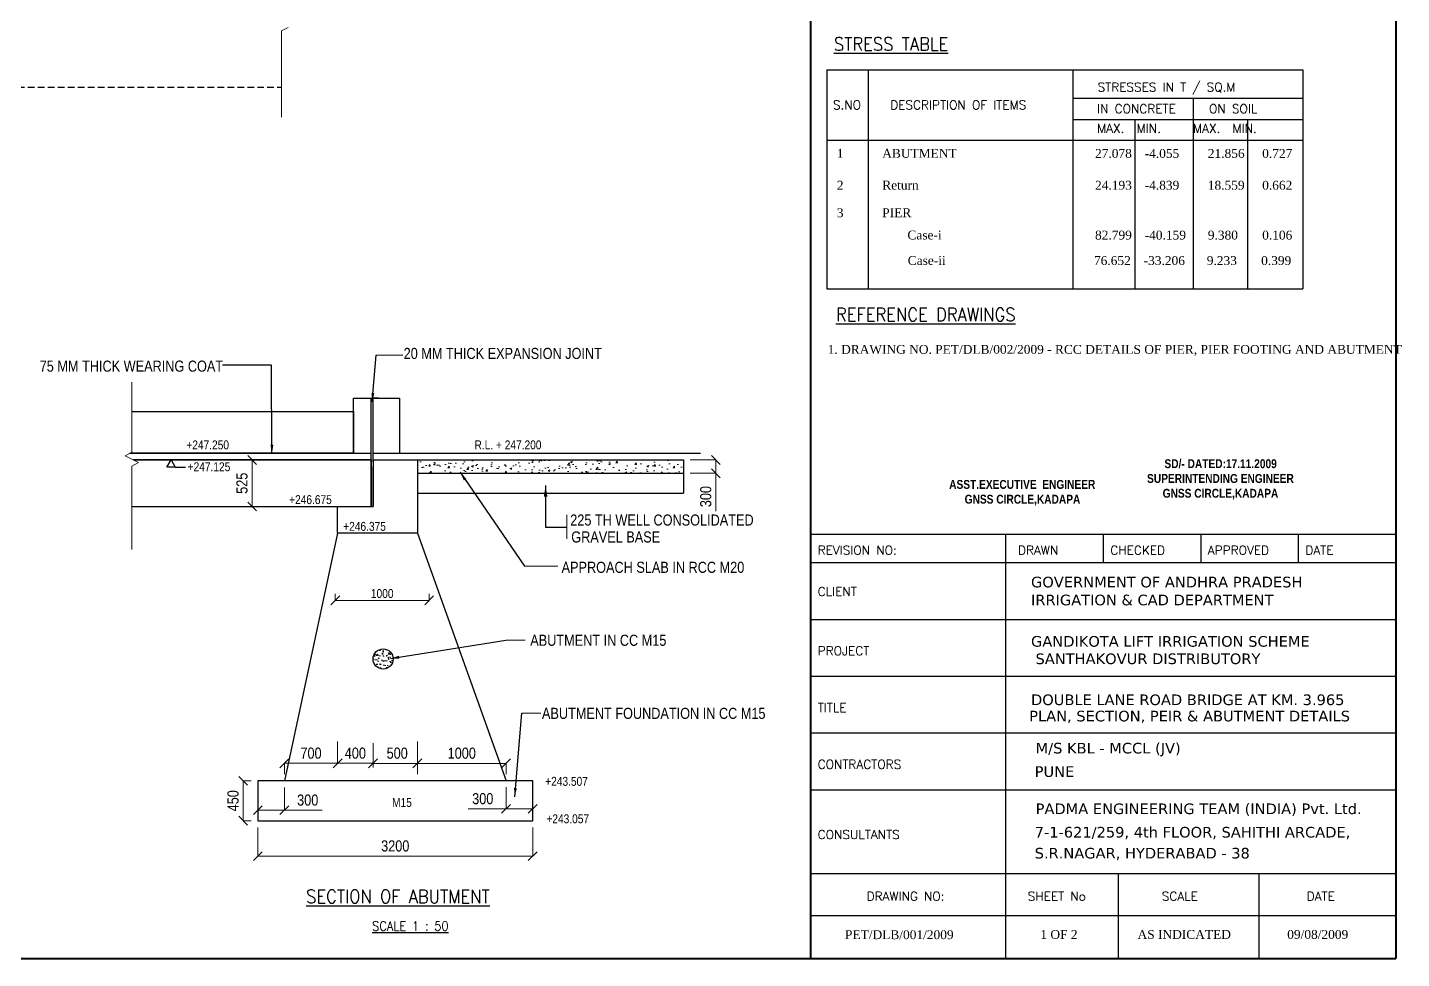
# Model space of a CAD drawing. Header units: millimetres. Extents: x 909709 to 971144, y -249798 to -204202.
# Drawn here: x 940152 to 971144, y -249798 to -228802 of the extents above; entities that cross this region are included whole.
import ezdxf
from ezdxf.enums import TextEntityAlignment as Align

# ---------------------------------------------------------------- set-up
doc = ezdxf.new("R2010")
doc.units = ezdxf.units.MM
doc.header["$LTSCALE"] = 300
doc.header["$MEASUREMENT"] = 0
doc.linetypes.add('DASHED', pattern=[0.75, 0.5, -0.25])
for name, color, linetype, lineweight in [('DWG TEXT', 3, 'Continuous', 25), ('elevations', 7, 'Continuous', 25), ('MAIN', 7, 'Continuous', 25), ('text', 7, 'Continuous', 25)]:
    doc.layers.add(name, color=color, linetype=linetype, lineweight=lineweight)
doc.layers.add('NOTES', color=7, linetype='Continuous')
doc.styles.add('ARIAL', font='times.ttf')
doc.styles.add('ARIAL NARROW', font='ARIALN.TTF', dxfattribs={"height": 250})
doc.styles.add('arn', font='ARIALN.TTF')
doc.styles.add('ROMANS', font='romans')
doc.styles.add('ROMANT', font='romant')
doc.styles.get("Standard").update_dxf_attribs({"font": 'ARIALN.TTF', "height": 200})
doc.styles.add('VERDANA', font='verdana.ttf')
doc.dimstyles.new('ISO-25', dxfattribs={"dimtxt": 200, "dimasz": 200, "dimexe": 1.25, "dimexo": 150, "dimgap": 50, "dimtad": 1, "dimdec": 1, "dimdsep": 46, "dimtxsty": 'Standard', "dimblk": 'OBLIQUE', "dimcen": 2.5, "dimdle": 1.25, "dimclrt": 256, "dimadec": 0, "dimazin": 0, "dimtfac": 1, "dimtdec": 1, "dimtmove": 0, "dimatfit": 3, "dimfxl": 1, "dimlwd": 15, "dimlwe": 13, "dimarcsym": 0})
doc.dimstyles.new('REIN FORCE 2', dxfattribs={"dimtxt": 250, "dimasz": 200, "dimexe": 1.25, "dimexo": 150, "dimgap": 100, "dimtad": 1, "dimdec": 1, "dimlfac": 0.5, "dimdsep": 46, "dimtxsty": 'ARIAL NARROW', "dimblk": 'OBLIQUE', "dimcen": 2.5, "dimdle": 1.25, "dimadec": 0, "dimazin": 0, "dimtfac": 1, "dimtdec": 1, "dimtmove": 0, "dimatfit": 3, "dimfxl": 1, "dimlwd": 15, "dimlwe": 13, "dimarcsym": 0})
doc.dimstyles.new('STANDARD$7', dxfattribs={"dimtxt": 2, "dimasz": 2, "dimexe": 1.25, "dimexo": 0.625, "dimtad": 1, "dimdec": 0, "dimlfac": 0.5, "dimdsep": 46, "dimtxsty": 'ARIAL NARROW', "dimcen": 2.5, "dimdle": 0.1, "dimse1": 1, "dimse2": 1, "dimadec": 0, "dimazin": 0, "dimtfac": 1, "dimtdec": 0, "dimtmove": 0, "dimatfit": 3, "dimfxl": 1, "dimtolj": 1, "dimtzin": 0, "dimarcsym": 0})

# ---------------------------------------------------------------- blocks, each defined once
blk = doc.blocks.new('_Oblique')
at = {"color": 0, "linetype": 'ByBlock', "lineweight": -2}
blk.add_line((-0.5, -0.5), (0.5, 0.5), dxfattribs=at)
blk = doc.blocks.new('*D20')
at = {"layer": 'Defpoints', "color": 0, "linetype": 'ByBlock', "transparency": 16777216}
for p in [(945347, -245791), (945947, -245791), (945947, -246454)]:
    blk.add_point(p, dxfattribs=at)
at = {"layer": 'MAIN', "color": 0, "linetype": 'ByBlock', "lineweight": 13, "transparency": 16777216}
for p, q in [((945347, -245941), (945347, -246455)), ((945947, -245941), (945947, -246455))]:
    blk.add_line(p, q, dxfattribs=at)
at = {"layer": 'MAIN', "color": 0, "linetype": 'Continuous', "lineweight": 15, "transparency": 16777216}
for p, q in [((945346, -246454), (945947, -246454)), ((945947, -246454), (946799, -246454))]:
    blk.add_line(p, q, dxfattribs=at)
at = {"layer": 'MAIN', "color": 0, "linetype": 'ByBlock', "lineweight": 15, "transparency": 16777216, "xscale": 200, "yscale": 200, "zscale": 200, "rotation": 180}
blk.add_blockref('_Oblique', (945347, -246454), dxfattribs=at)
at = {"layer": 'MAIN', "color": 0, "linetype": 'ByBlock', "lineweight": 15, "transparency": 16777216, "xscale": 200, "yscale": 200, "zscale": 200}
blk.add_blockref('_Oblique', (945947, -246454), dxfattribs=at)
at = {"layer": 'MAIN', "color": 0, "linetype": 'ByBlock', "transparency": 16777216, "insert": (946473, -246226), "char_height": 250, "attachment_point": 5, "style": 'ARIAL NARROW'}
blk.add_mtext('300', dxfattribs=at)
blk = doc.blocks.new('*D21')
at = {"layer": 'Defpoints', "color": 0, "linetype": 'ByBlock', "transparency": 16777216}
for p in [(950947, -245786), (951547, -245791), (950947, -246422)]:
    blk.add_point(p, dxfattribs=at)
at = {"layer": 'MAIN', "color": 0, "linetype": 'ByBlock', "lineweight": 13, "transparency": 16777216}
for p, q in [((950947, -245936), (950947, -246424)), ((951547, -245941), (951547, -246424))]:
    blk.add_line(p, q, dxfattribs=at)
at = {"layer": 'MAIN', "color": 0, "linetype": 'Continuous', "lineweight": 15, "transparency": 16777216}
for p, q in [((950947, -246422), (950095, -246422)), ((951548, -246422), (950947, -246422))]:
    blk.add_line(p, q, dxfattribs=at)
at = {"layer": 'MAIN', "color": 0, "linetype": 'ByBlock', "lineweight": 15, "transparency": 16777216, "xscale": 200, "yscale": 200, "zscale": 200, "rotation": 180}
blk.add_blockref('_Oblique', (950947, -246422), dxfattribs=at)
at = {"layer": 'MAIN', "color": 0, "linetype": 'ByBlock', "lineweight": 15, "transparency": 16777216, "xscale": 200, "yscale": 200, "zscale": 200}
blk.add_blockref('_Oblique', (951547, -246422), dxfattribs=at)
at = {"layer": 'MAIN', "color": 0, "linetype": 'ByBlock', "transparency": 16777216, "insert": (950421, -246195), "char_height": 250, "attachment_point": 5, "style": 'ARIAL NARROW'}
blk.add_mtext('300', dxfattribs=at)
blk = doc.blocks.new('*D33')
at = {"layer": 'Defpoints', "color": 0, "linetype": 'ByBlock', "transparency": 16777216}
for p in [(945347, -246691), (951547, -246691), (945347, -247489)]:
    blk.add_point(p, dxfattribs=at)
at = {"layer": 'MAIN', "color": 0, "linetype": 'ByBlock', "lineweight": 13, "transparency": 16777216}
for p, q in [((945347, -246841), (945347, -247490)), ((951547, -246841), (951547, -247490))]:
    blk.add_line(p, q, dxfattribs=at)
at = {"layer": 'MAIN', "color": 0, "linetype": 'Continuous', "lineweight": 15, "transparency": 16777216}
blk.add_line((951548, -247489), (945346, -247489), dxfattribs=at)
at = {"layer": 'MAIN', "color": 0, "linetype": 'ByBlock', "lineweight": 15, "transparency": 16777216, "xscale": 200, "yscale": 200, "zscale": 200, "rotation": 180}
blk.add_blockref('_Oblique', (945347, -247489), dxfattribs=at)
at = {"layer": 'MAIN', "color": 0, "linetype": 'ByBlock', "lineweight": 15, "transparency": 16777216, "xscale": 200, "yscale": 200, "zscale": 200}
blk.add_blockref('_Oblique', (951547, -247489), dxfattribs=at)
at = {"layer": 'MAIN', "color": 0, "linetype": 'ByBlock', "transparency": 16777216, "insert": (948447, -247261), "char_height": 250, "attachment_point": 5, "style": 'ARIAL NARROW'}
blk.add_mtext('3200', dxfattribs=at)
blk = doc.blocks.new('*D34')
at = {"layer": 'Defpoints', "color": 0, "linetype": 'ByBlock', "transparency": 16777216}
for p in [(947147, -244754), (947147, -245396), (945947, -245791)]:
    blk.add_point(p, dxfattribs=at)
at = {"layer": 'MAIN', "color": 0, "linetype": 'ByBlock', "lineweight": 13, "transparency": 16777216}
for p, q in [((947147, -244904), (947147, -245397)), ((945947, -245641), (945947, -245395))]:
    blk.add_line(p, q, dxfattribs=at)
at = {"layer": 'MAIN', "color": 0, "linetype": 'Continuous', "lineweight": 15, "transparency": 16777216}
blk.add_line((945946, -245396), (947148, -245396), dxfattribs=at)
at = {"layer": 'MAIN', "color": 0, "linetype": 'ByBlock', "lineweight": 15, "transparency": 16777216, "xscale": 200, "yscale": 200, "zscale": 200, "rotation": 180}
blk.add_blockref('_Oblique', (945947, -245396), dxfattribs=at)
at = {"layer": 'MAIN', "color": 0, "linetype": 'ByBlock', "lineweight": 15, "transparency": 16777216, "xscale": 200, "yscale": 200, "zscale": 200}
blk.add_blockref('_Oblique', (947147, -245396), dxfattribs=at)
at = {"layer": 'MAIN', "color": 0, "linetype": 'ByBlock', "transparency": 16777216, "insert": (946547, -245168), "char_height": 250, "attachment_point": 5, "style": 'ARIAL NARROW'}
blk.add_mtext('700', dxfattribs=at)
blk = doc.blocks.new('*D35')
at = {"layer": 'Defpoints', "color": 0, "linetype": 'ByBlock', "transparency": 16777216}
for p in [(950947, -245397), (948947, -245791), (950947, -245791)]:
    blk.add_point(p, dxfattribs=at)
at = {"layer": 'MAIN', "color": 0, "linetype": 'Continuous', "lineweight": 15, "transparency": 16777216}
blk.add_line((948946, -245397), (950948, -245397), dxfattribs=at)
at = {"layer": 'MAIN', "color": 0, "linetype": 'ByBlock', "lineweight": 13, "transparency": 16777216}
for p, q in [((948947, -245641), (948947, -245396)), ((950947, -245641), (950947, -245396))]:
    blk.add_line(p, q, dxfattribs=at)
at = {"layer": 'MAIN', "color": 0, "linetype": 'ByBlock', "lineweight": 15, "transparency": 16777216, "xscale": 200, "yscale": 200, "zscale": 200, "rotation": 180}
blk.add_blockref('_Oblique', (948947, -245397), dxfattribs=at)
at = {"layer": 'MAIN', "color": 0, "linetype": 'ByBlock', "lineweight": 15, "transparency": 16777216, "xscale": 200, "yscale": 200, "zscale": 200}
blk.add_blockref('_Oblique', (950947, -245397), dxfattribs=at)
at = {"layer": 'MAIN', "color": 0, "linetype": 'ByBlock', "transparency": 16777216, "insert": (949947, -245169), "char_height": 250, "attachment_point": 5, "style": 'ARIAL NARROW'}
blk.add_mtext('1000', dxfattribs=at)
blk = doc.blocks.new('*D36')
at = {"layer": 'Defpoints', "color": 0, "linetype": 'ByBlock', "transparency": 16777216}
for p in [(947947, -244795), (948947, -244754), (947947, -245397)]:
    blk.add_point(p, dxfattribs=at)
at = {"layer": 'MAIN', "color": 0, "linetype": 'ByBlock', "lineweight": 13, "transparency": 16777216}
for p, q in [((947947, -244945), (947947, -245398)), ((948947, -244904), (948947, -245398))]:
    blk.add_line(p, q, dxfattribs=at)
at = {"layer": 'MAIN', "color": 0, "linetype": 'Continuous', "lineweight": 15, "transparency": 16777216}
blk.add_line((948948, -245397), (947946, -245397), dxfattribs=at)
at = {"layer": 'MAIN', "color": 0, "linetype": 'ByBlock', "lineweight": 15, "transparency": 16777216, "xscale": 200, "yscale": 200, "zscale": 200, "rotation": 180}
blk.add_blockref('_Oblique', (947947, -245397), dxfattribs=at)
at = {"layer": 'MAIN', "color": 0, "linetype": 'ByBlock', "lineweight": 15, "transparency": 16777216, "xscale": 200, "yscale": 200, "zscale": 200}
blk.add_blockref('_Oblique', (948947, -245397), dxfattribs=at)
at = {"layer": 'MAIN', "color": 0, "linetype": 'ByBlock', "transparency": 16777216, "insert": (948491, -245169), "char_height": 250, "attachment_point": 5, "style": 'ARIAL NARROW'}
blk.add_mtext('500', dxfattribs=at)
blk = doc.blocks.new('*D22')
at = {"layer": 'Defpoints', "color": 0, "linetype": 'ByBlock', "transparency": 16777216}
for p in [(947147, -245396), (947147, -245396), (947947, -245641)]:
    blk.add_point(p, dxfattribs=at)
at = {"layer": 'MAIN', "color": 0, "linetype": 'Continuous', "lineweight": 15, "transparency": 16777216}
blk.add_line((947948, -245396), (947146, -245396), dxfattribs=at)
at = {"layer": 'MAIN', "color": 0, "linetype": 'ByBlock', "lineweight": 13, "transparency": 16777216}
for p, q in [((947147, -245246), (947147, -245395)), ((947947, -245491), (947947, -245395))]:
    blk.add_line(p, q, dxfattribs=at)
at = {"layer": 'MAIN', "color": 0, "linetype": 'ByBlock', "lineweight": 15, "transparency": 16777216, "xscale": 200, "yscale": 200, "zscale": 200, "rotation": 180}
blk.add_blockref('_Oblique', (947147, -245396), dxfattribs=at)
at = {"layer": 'MAIN', "color": 0, "linetype": 'ByBlock', "lineweight": 15, "transparency": 16777216, "xscale": 200, "yscale": 200, "zscale": 200}
blk.add_blockref('_Oblique', (947947, -245396), dxfattribs=at)
at = {"layer": 'MAIN', "color": 0, "linetype": 'ByBlock', "transparency": 16777216, "insert": (947547, -245168), "char_height": 250, "attachment_point": 5, "style": 'ARIAL NARROW'}
blk.add_mtext('400', dxfattribs=at)
blk = doc.blocks.new('*D37')
at = {"layer": 'Defpoints', "color": 0, "linetype": 'ByBlock', "transparency": 16777216}
for p in [(954948, -238555), (954948, -238855), (955679, -238855)]:
    blk.add_point(p, dxfattribs=at)
at = {"layer": 'MAIN', "color": 0, "linetype": 'ByBlock', "lineweight": 13, "transparency": 16777216}
for p, q in [((955098, -238555), (955680, -238555)), ((955098, -238855), (955680, -238855))]:
    blk.add_line(p, q, dxfattribs=at)
at = {"layer": 'MAIN', "color": 0, "linetype": 'Continuous', "lineweight": 15, "transparency": 16777216}
for p, q in [((955679, -238553), (955679, -238855)), ((955679, -238855), (955679, -239707))]:
    blk.add_line(p, q, dxfattribs=at)
at = {"layer": 'MAIN', "color": 0, "linetype": 'ByBlock', "lineweight": 15, "transparency": 16777216, "xscale": 200, "yscale": 200, "zscale": 200}
for p, rotation in [((955679, -238555), 90), ((955679, -238855), 270)]:
    blk.add_blockref('_Oblique', p, dxfattribs=dict(at, rotation=rotation))
at = {"layer": 'MAIN', "color": 0, "linetype": 'ByBlock', "transparency": 16777216, "insert": (955451, -239381), "char_height": 250, "attachment_point": 5, "rotation": 90, "style": 'ARIAL NARROW'}
blk.add_mtext('300', dxfattribs=at)
blk = doc.blocks.new('*D38')
at = {"layer": 'Defpoints', "color": 0, "linetype": 'ByBlock', "transparency": 16777216}
for p in [(945017, -245791), (945347, -245791), (945347, -246691)]:
    blk.add_point(p, dxfattribs=at)
at = {"layer": 'MAIN', "color": 0, "linetype": 'ByBlock', "lineweight": 13, "transparency": 16777216}
for p, q in [((945197, -245791), (945016, -245791)), ((945197, -246691), (945016, -246691))]:
    blk.add_line(p, q, dxfattribs=at)
at = {"layer": 'MAIN', "color": 0, "linetype": 'Continuous', "lineweight": 15, "transparency": 16777216}
blk.add_line((945017, -246692), (945017, -245789), dxfattribs=at)
at = {"layer": 'MAIN', "color": 0, "linetype": 'ByBlock', "lineweight": 15, "transparency": 16777216, "xscale": 200, "yscale": 200, "zscale": 200}
for p, rotation in [((945017, -245791), 90), ((945017, -246691), 270)]:
    blk.add_blockref('_Oblique', p, dxfattribs=dict(at, rotation=rotation))
at = {"layer": 'MAIN', "color": 0, "linetype": 'ByBlock', "transparency": 16777216, "insert": (944789, -246241), "char_height": 250, "attachment_point": 5, "rotation": 90, "style": 'ARIAL NARROW'}
blk.add_mtext('450', dxfattribs=at)
blk = doc.blocks.new('*D31')
at = {"layer": 'Defpoints', "color": 0, "linetype": 'ByBlock', "transparency": 16777216}
for p in [(945224, -238555), (945219, -239605), (945224, -239605)]:
    blk.add_point(p, dxfattribs=at)
at = {"layer": 'MAIN', "color": 0, "linetype": 'ByBlock', "lineweight": 13, "transparency": 16777216}
for p, q in [((945074, -238555), (945217, -238555)), ((945074, -239605), (945217, -239605))]:
    blk.add_line(p, q, dxfattribs=at)
at = {"layer": 'MAIN', "color": 0, "linetype": 'Continuous', "lineweight": 15, "transparency": 16777216}
blk.add_line((945219, -238553), (945219, -239606), dxfattribs=at)
at = {"layer": 'MAIN', "color": 0, "linetype": 'ByBlock', "lineweight": 15, "transparency": 16777216, "xscale": 200, "yscale": 200, "zscale": 200}
for p, rotation in [((945219, -238555), 90), ((945219, -239605), 270)]:
    blk.add_blockref('_Oblique', p, dxfattribs=dict(at, rotation=rotation))
at = {"layer": 'MAIN', "color": 0, "linetype": 'ByBlock', "transparency": 16777216, "insert": (944991, -239080), "char_height": 250, "attachment_point": 5, "rotation": 90, "style": 'ARIAL NARROW'}
blk.add_mtext('525', dxfattribs=at)
blk = doc.blocks.new('*D66')
at = {"layer": 'Defpoints', "color": 0, "linetype": 'ByBlock', "transparency": 16777216}
for p in [(947094, -241721), (947094, -241721), (949212, -241721)]:
    blk.add_point(p, dxfattribs=at)
at = {"layer": 'DWG TEXT', "color": 0, "linetype": 'Continuous', "lineweight": 15, "transparency": 16777216}
blk.add_line((949214, -241721), (947092, -241721), dxfattribs=at)
at = {"layer": 'DWG TEXT', "color": 0, "linetype": 'ByBlock', "lineweight": 13, "transparency": 16777216}
for p, q in [((947094, -241571), (947094, -241720)), ((949212, -241571), (949212, -241720))]:
    blk.add_line(p, q, dxfattribs=at)
at = {"layer": 'DWG TEXT', "color": 0, "linetype": 'ByBlock', "lineweight": 15, "transparency": 16777216, "xscale": 200, "yscale": 200, "zscale": 200, "rotation": 180}
blk.add_blockref('_Oblique', (947094, -241721), dxfattribs=at)
at = {"layer": 'DWG TEXT', "color": 0, "linetype": 'ByBlock', "lineweight": 15, "transparency": 16777216, "xscale": 200, "yscale": 200, "zscale": 200}
blk.add_blockref('_Oblique', (949212, -241721), dxfattribs=at)
at = {"layer": 'DWG TEXT', "linetype": 'ByBlock', "transparency": 16777216, "insert": (948153, -241569), "char_height": 200, "attachment_point": 5}
blk.add_mtext('1000', dxfattribs=at)

msp = doc.modelspace()

# ---------------------------------------------------------------- hatches: boundary and pattern name
at = {"layer": 'MAIN', "lineweight": 9}
h = msp.add_hatch(dxfattribs=at)
h.set_pattern_fill('AR-CONC', color=0, scale=60, style=0)
h.set_pattern_definition([(50, (3488.5, -987.55), (430.35611, -37.65128), [45, -495]), (355, (3488.5, -987.55), (-83.2508, 451.31528), [36, -396]), (100.4514, (3524.37, -990.7), (347.10563, 413.66373), [38.24411, -420.68527]), (46.1842, (3488.5, -867.55), (640.34463, -99.3114), [67.5, -742.5]), (96.6356, (3541.9, -875.8), (560.79762, 584.47072), [57.36617, -631.0278]), (351.1842, (3488.5, -867.55), (560.79717, 584.47116), [54, -594]), (21, (3548.5, -897.55), (358.14423, -241.57133), [45, -495]), (326, (3548.5, -897.55), (145.9892, 435.09003), [36, -396]), (71.4514, (3578.35, -917.68), (504.13358, 193.5183), [38.24411, -420.68527]), (37.5, (3488.5, -987.55), (7.295913, 199.736312), [0, -391.2, 0, -402, 0, -397.5]), (7.5, (3488.5, -987.55), (157.841722, 236.647027), [0, -229.2, 0, -382.2, 0, -151.5]), (327.5, (3354.7, -987.55), (320.293462, -13.532923), [0, -150, 0, -468, 0, -621]), (317.5, (3294.7, -987.55), (349.9117, 60.06299), [0, -195, 0, -310.8, 0, -441])])
h.paths.add_polyline_path([(954947.81, -238854.57), (954947.81, -238554.57), (948947.06, -238554.57), (948947.06, -238854.57)])
h = msp.add_hatch(dxfattribs=at)
h.set_pattern_fill('AR-CONC', color=0, scale=30, style=0)
h.set_pattern_definition([(130, (1502352.2, -345070.12), (-215.178055, -18.82564), [22.5, -247.5]), (185, (1502352.2, -345070.12), (41.6254, 225.65764), [18, -198]), (79.5486, (1502334.26, -345071.68), (-173.552815, 206.83186), [19.12206, -210.34263]), (133.8158, (1502352.2, -345010.12), (-320.17231, -49.6557), [33.75, -371.25]), (83.3644, (1502325.5, -345014.25), (-280.39881, 292.23536), [28.68309, -315.5139]), (188.8158, (1502352.2, -345010.1), (-280.39858, 292.23558), [27, -297]), (159, (1502322.2, -345025.12), (-179.072116, -120.785667), [22.5, -247.5]), (214, (1502322.2, -345025.12), (-72.9946, 217.54501), [18, -198]), (108.5486, (1502307.27, -345035.18), (-252.06679, 96.75915), [19.12206, -210.34263]), (142.5, (1502352.19, -345070.116), (-3.647957, 99.868156), [0, -195.6, 0, -201, 0, -198.75]), (172.5, (1502352.19, -345070.12), (-78.920861, 118.323514), [0, -114.6, 0, -191.1, 0, -75.75]), (212.5, (1502419.09, -345070.12), (-160.146731, -6.766462), [0, -75, 0, -234, 0, -310.5]), (222.5, (1502449.1, -345070.12), (-174.95585, 30.031495), [0, -97.5, 0, -155.4, 0, -220.5])])
edge = h.paths.add_edge_path()
edge.add_arc((948172.92, -243043.24), 226.79, 180, 540, ccw=False)

# ---------------------------------------------------------------- linework, layer by layer
at = {"layer": 'DWG TEXT', "color": 0, "linetype": 'ByBlock'}
for p, q in [((958179.88, -232537.96), (958179.88, -234695.89)), ((958179.88, -234695.89), (968920.08, -234695.89))]:
    msp.add_line(p, q, dxfattribs=at)
at = {"layer": 'elevations', "color": 0, "linetype": 'ByBlock'}
for p, q in [((943296.57, -238719.75), (943390.24, -238554.57)), ((943390.24, -238554.57), (943483.92, -238719.75)), ((943483.92, -238719.75), (943296.57, -238719.75)), ((943483.92, -238719.75), (943714.17, -238719.75))]:
    msp.add_line(p, q, dxfattribs=at)
at = {"layer": 'MAIN', "color": 0, "lineweight": 40}
for p, q in [((957814.76, -204201.98), (957814.76, -249798.44)), ((971014.76, -204201.98), (971014.76, -249798.44)), ((909708.72, -249798.44), (971014.76, -249798.44))]:
    msp.add_line(p, q, dxfattribs=at)
at = {"layer": 'MAIN', "color": 0, "lineweight": 13}
for p, q in [((946031.16, -228801.78), (945879.38, -228879.04)), ((945879.38, -228879.04), (945879.42, -230826.34)), ((942506.34, -236801.97), (942506.34, -238382.53)), ((942354.6, -238459.88), (942506.34, -238382.53)), ((942658.04, -238614.48), (942354.6, -238459.88)), ((942658.04, -238614.65), (942506.26, -238691.91)), ((942506.26, -238691.91), (942506.3, -240575))]:
    msp.add_line(p, q, dxfattribs=at)
at = {"layer": 'MAIN', "color": 0, "linetype": 'DASHED'}
msp.add_line((912261.57, -230150.67), (945879.39, -230150.37), dxfattribs=at)
at = {"layer": 'MAIN', "color": 0, "linetype": 'ByBlock'}
for p, q in [((947506.32, -237164.57), (947906.32, -237164.57)), ((947506.32, -238404.57), (947506.32, -237164.57)), ((947507.06, -237164.57), (947907.06, -237164.57)), ((947907.06, -238554.57), (947907.06, -237164.57)), ((947947.06, -237164.57), (948547.06, -237164.57)), ((948067.06, -237164.57), (947947.06, -237164.57)), ((947947.06, -238604.57), (947947.06, -237164.57)), ((948066.62, -237164.57), (948426.62, -237164.57)), ((948067.06, -237164.57), (948427.06, -237164.57)), ((948427.06, -237164.57), (948547.06, -237164.57)), ((948547.06, -238404.57), (948547.06, -237164.57)), ((942463.1, -238404.57), (947907.06, -238404.57)), ((942463.1, -238404.57), (947907.06, -238404.57)), ((942463.1, -238404.57), (947907.06, -238404.57)), ((942463.1, -238404.57), (947907.06, -238404.57)), ((942463.1, -238404.57), (947907.06, -238404.57)), ((947907.06, -238554.57), (942540.46, -238554.57)), ((942540.46, -238554.57), (947907.06, -238554.57)), ((947907.06, -238554.57), (947907.06, -239604.57)), ((947907.06, -238554.57), (947907.06, -239604.57)), ((947907.06, -239604.57), (947907.06, -238554.57)), ((947947.06, -238404.57), (955329.98, -238404.57)), ((947947.06, -238404.57), (949132.59, -238404.57)), ((947947.06, -238404.57), (949744.59, -238404.57)), ((947947.06, -238404.57), (949744.59, -238404.57)), ((947947.06, -238404.57), (949754.59, -238404.57)), ((947947.06, -238554.57), (947947.06, -239604.57)), ((947947.06, -238554.57), (947947.06, -239604.57)), ((947947.06, -238554.57), (954747.06, -238554.57)), ((947947.81, -238554.57), (954947.81, -238554.57)), ((948947.06, -238554.57), (948947.06, -240144.57)), ((954947.81, -238554.57), (954947.81, -238854.57)), ((947947.06, -239604.57), (947947.06, -238704.57)), ((948947.06, -238854.57), (954947.81, -238854.57)), ((954947.81, -238854.57), (954947.81, -239304.57)), ((948947.06, -239304.57), (954947.81, -239304.57)), ((942506.27, -239604.57), (947232.89, -239604.57)), ((942506.27, -239604.57), (947742.89, -239604.57)), ((947147.06, -240204.57), (947147.06, -239604.57)), ((947147.06, -240204.57), (947147.06, -239604.57)), ((947147.06, -240204.57), (947147.06, -239604.57)), ((947147.06, -240204.57), (947147.06, -239604.57)), ((947147.06, -239604.57), (947947.06, -239604.57)), ((948947.06, -239744.57), (948947.06, -240204.57)), ((947147.06, -240204.57), (945947.06, -245790.57)), ((948947.06, -240204.57), (947147.06, -240204.57)), ((948947.06, -240204.57), (947147.06, -240204.57)), ((948947.06, -240204.57), (947147.06, -240204.57)), ((947147.06, -240204.57), (947147.06, -240204.57)), ((948947.06, -240204.57), (948947.06, -240204.57)), ((948947.06, -240204.57), (950947.06, -245790.57)), ((945347.06, -245790.57), (945347.06, -246690.57)), ((950947.06, -245790.57), (945347.06, -245790.57)), ((951547.06, -245790.57), (950947.06, -245790.57)), ((951547.06, -246690.57), (951547.06, -245790.57)), ((951547.06, -246690.57), (951547.06, -245790.57)), ((945347.06, -246690.57), (951547.06, -246690.57))]:
    msp.add_line(p, q, dxfattribs=at)
at = {"layer": 'MAIN', "color": 0, "lineweight": 9}
for p, q in [((952320.76, -240334.37), (952320.76, -239789.75)), ((951360.79, -240948.91), (952112.55, -240948.91)), ((950942.26, -242618.26), (951373.76, -242618.26)), ((951303.04, -244266.62), (951734.54, -244266.62))]:
    msp.add_line(p, q, dxfattribs=at)
at = {"layer": 'MAIN', "color": 0, "linetype": 'ByBlock'}
msp.add_lwpolyline([(942506.34, -237464.57), (947506.32, -237464.57), (947506.32, -238404.57), (942506.34, -238404.57)], dxfattribs=at)
msp.add_circle((948172.92, -243043.24), 226.79, dxfattribs=at)
at = {"layer": 'NOTES', "color": 0, "linetype": 'ByBlock'}
for p, q in [((958179.88, -229757.4), (958179.88, -232537.96)), ((958179.88, -229757.4), (968920.08, -229757.4)), ((959111.97, -229757.4), (959111.97, -234695.89)), ((963730.05, -229757.4), (963730.05, -234695.89)), ((968920.08, -229757.4), (968920.08, -234695.89)), ((963730.05, -230392.48), (968920.08, -230392.48)), ((966441.58, -230392.48), (966441.58, -234695.89)), ((963730.05, -230879.37), (968920.08, -230879.37)), ((965128.18, -230879.37), (965128.18, -234695.89)), ((967670.24, -230879.37), (967670.24, -234695.89)), ((958179.88, -231340.66), (968920.08, -231340.66)), ((957814.76, -240231.06), (971014.76, -240231.06)), ((962214.76, -240231.06), (962214.76, -249798.44)), ((964414.76, -240231.06), (964414.76, -240871.06)), ((966614.76, -240231.06), (966614.76, -240871.06)), ((968814.76, -240231.06), (968814.76, -240871.06)), ((957814.76, -240871.06), (971014.76, -240871.06)), ((957814.76, -242151.06), (971014.76, -242151.06)), ((957814.76, -243431.06), (971014.76, -243431.06)), ((957814.76, -244711.06), (971014.76, -244711.06)), ((957814.76, -245991.06), (971014.76, -245991.06)), ((957814.76, -247878.44), (971014.76, -247878.44)), ((964751.54, -247878.44), (964751.54, -249798.44)), ((967926.26, -247878.44), (967926.26, -249798.44)), ((971014.76, -248838.44), (957814.76, -248838.44))]:
    msp.add_line(p, q, dxfattribs=at)

# ---------------------------------------------------------------- texts
at = {"color": 0, "style": 'ROMANT', "width": 0.9}
for s, p in [('%%USTRESS TABLE', (958341.37, -229324.07)), ('%%UREFERENCE DRAWINGS', (958388.06, -235424.27))]:
    msp.add_text(s, height=300, dxfattribs=at).set_placement(p)
at = {"color": 0}
for s, style, p in [('       STRESSES IN T / SQ.M', 'ROMANS', (963244.18, -230246.31)), ('S.NO', 'ROMANS', (958317.87, -230648.53)), ('DESCRIPTION OF ITEMS', 'ROMANS', (959611.12, -230648.53)), ('IN CONCRETE    ON SOIL', 'ROMANS', (964277.97, -230733.21)), ('MAX.  MIN.    MAX.  MIN.', 'ROMANS', (964277.97, -231177.77)), ('1', 'ARIAL', (958407.55, -231739.92)), ('ABUTMENT', 'ARIAL', (959431.75, -231739.92)), ('27.078', 'ARIAL', (964230.62, -231741.87)), ('-4.055', 'ARIAL', (965351.1, -231741.87)), ('21.856', 'ARIAL', (966774.62, -231741.87)), ('0.727', 'ARIAL', (968001.11, -231741.87)), ('2', 'ARIAL', (958407.55, -232457.62)), ('Return', 'ARIAL', (959431.75, -232457.62)), ('24.193', 'ARIAL', (964230.62, -232459.57)), ('-4.839', 'ARIAL', (965351.1, -232459.57)), ('18.559', 'ARIAL', (966774.62, -232459.57)), ('0.662', 'ARIAL', (968001.11, -232459.57)), ('3', 'ARIAL', (958407.55, -233079.87)), ('PIER', 'ARIAL', (959431.75, -233079.87)), (' Case-i', 'ARIAL', (959924.21, -233582.11)), ('82.799', 'ARIAL', (964230.62, -233584.05)), ('-40.159', 'ARIAL', (965351.1, -233584.05)), ('9.380', 'ARIAL', (966774.62, -233584.05)), ('0.106', 'ARIAL', (968001.11, -233584.05)), ('Case-ii', 'ARIAL', (960006.29, -234156.06)), ('76.652', 'ARIAL', (964207.17, -234158.01)), ('-33.206', 'ARIAL', (965327.65, -234158.01)), ('9.233', 'ARIAL', (966751.17, -234158.01)), ('0.399', 'ARIAL', (967977.66, -234158.01)), ('1. DRAWING NO. PET/DLB/002/2009 - RCC DETAILS OF PIER, PIER FOOTING AND ABUTMENT', 'ARIAL', (958201.24, -236161.43)), ('REVISION NO:', 'ROMANS', (957975.28, -240689.98)), ('DRAWN', 'ROMANS', (962492.94, -240689.98)), ('CHECKED', 'ROMANS', (964575.28, -240689.98)), ('APPROVED', 'ROMANS', (966775.28, -240689.98)), ('DATE', 'ROMANS', (968975.28, -240689.98)), ('CLIENT', 'ROMANS', (957975.28, -241621.66)), ('PROJECT', 'ROMANS', (957975.28, -242959.19)), ('TITLE', 'ROMANS', (957975.28, -244239.19)), ('CONTRACTORS', 'ROMANS', (957975.28, -245519.19)), ('CONSULTANTS', 'ROMANS', (957975.28, -247102.01)), ('DRAWING NO:', 'ROMANS', (959078.28, -248493.64)), ('SHEET No', 'ROMANS', (962713.32, -248493.64)), ('SCALE', 'ROMANS', (965736.83, -248493.64)), ('DATE', 'ROMANS', (969003.96, -248493.64)), ('PET/DLB/001/2009', 'ARIAL', (958591.02, -249361.89)), ('1 OF 2', 'ARIAL', (962997.76, -249355.57)), ('AS INDICATED', 'ARIAL', (965190.2, -249355.57)), ('09/08/2009', 'ARIAL', (968565.98, -249355.57))]:
    msp.add_text(s, height=200, dxfattribs=dict(at, style=style)).set_placement(p)
at = {"color": 0, "style": 'ROMANT', "width": 0.9}
for s, height, p in [('%%USECTION OF ABUTMENT', 300, (948507.73, -248547.47)), ('%%USCALE 1 : 50', 210, (948788.18, -249170.81))]:
    msp.add_text(s, height=height, dxfattribs=at).set_placement(p, align=Align.CENTER)
at = {"layer": 'DWG TEXT', "color": 0, "linetype": 'ByBlock', "char_height": 200, "attachment_point": 1}
for s, insert, width in [('\\pi2627.48534;{\\fArial Narrow|b1|i0|c0|p34;SD/- DATED:17.11.2009\\P\\pi2235.05696;SUPERINTENDING ENGINEER\\P\\pi2586.353;GNSS CIRCLE,KADAPA}', (963169.5, -238539.16), 7769.7046), ('\\pi3884.85232;{\\fArial Narrow|b1|i0|c0|p34;\\P\\pi2237.03513;ASST.EXECUTIVE  ENGINEER\\P\\pi2586.353;GNSS CIRCLE,KADAPA}', (958704.29, -238672.96), 7769.7046), ('M15', (948375.95, -246179.14), 246.2462)]:
    msp.add_mtext(s, dxfattribs=dict(at, insert=insert, width=width))
at = {"layer": 'elevations', "color": 0, "linetype": 'ByBlock', "style": 'ARIAL NARROW'}
msp.add_text('R.L. + 247.200', height=200, dxfattribs=at).set_placement((950235.63, -238314.95))
at = {"layer": 'elevations', "color": 0, "linetype": 'ByBlock', "char_height": 200, "width": 2930.8252, "attachment_point": 1, "style": 'ARIAL NARROW'}
for s, insert in [(' +247.250', (943671.65, -238115.53)), (' +247.125', (943701.07, -238607.78)), (' +246.675', (945989.8, -239349.61)), (' +246.375', (947210.05, -239952.62)), (' +243.507', (951766.03, -245702.75)), (' +243.057', (951792.91, -246547.11))]:
    msp.add_mtext(s, dxfattribs=dict(at, insert=insert))
at = {"layer": 'NOTES', "color": 0, "linetype": 'ByBlock', "style": 'VERDANA'}
for s, p in [('GOVERNMENT OF ANDHRA PRADESH', (962786.89, -241428.46)), ('IRRIGATION & CAD DEPARTMENT', (962786.89, -241832.94)), ('GANDIKOTA LIFT IRRIGATION SCHEME', (962786.89, -242766)), ('SANTHAKOVUR DISTRIBUTORY ', (962888.68, -243158.98)), ('DOUBLE LANE ROAD BRIDGE AT KM. 3.965', (962786.89, -244083.29)), ('PLAN, SECTION, PEIR & ABUTMENT DETAILS', (962746.42, -244450.48)), ('M/S KBL - MCCL (JV)', (962891.03, -245174.44)), ('PUNE', (962870.05, -245702.04)), ('PADMA ENGINEERING TEAM (INDIA) Pvt. Ltd.', (962891.03, -246542.24)), ('7-1-621/259, 4th FLOOR, SAHITHI ARCADE,   ', (962870.05, -247069.84)), ('S.R.NAGAR, HYDERABAD - 38', (962870.05, -247542.67))]:
    msp.add_text(s, height=240, dxfattribs=at).set_placement(p)
at = {"layer": 'text', "color": 0, "linetype": 'ByBlock', "style": 'ARIAL NARROW'}
for s, p in [('75 MM THICK WEARING COAT', (940428.25, -236563.92)), ('225 TH WELL CONSOLIDATED', (952393.78, -240034.69)), ('GRAVEL BASE', (952417.29, -240416.76))]:
    msp.add_text(s, height=250, dxfattribs=at).set_placement(p)
at = {"layer": 'text', "color": 0, "linetype": 'ByBlock', "char_height": 250, "attachment_point": 6, "style": 'ARIAL NARROW'}
for s, insert in [('20 MM THICK EXPANSION JOINT', (953108.37, -236154.33)), ('APPROACH SLAB IN RCC M20', (956319.73, -240977.78)), ('ABUTMENT IN CC M15', (954562.76, -242623.04)), ('ABUTMENT FOUNDATION IN CC M15', (956798.74, -244271.4))]:
    msp.add_mtext(s, dxfattribs=dict(at, insert=insert))

# ---------------------------------------------------------------- dimensions: what is measured, and where the dimension line sits
at = {"layer": 'DWG TEXT', "color": 0, "linetype": 'ByBlock'}
dim = msp.add_linear_dim(base=(947093.67, -241720.96), p1=(949212.45, -241720.96), p2=(947093.67, -241720.96), text='1000', dimstyle='ISO-25', dxfattribs=at)
dim.commit()
dim.dimension.update_dxf_attribs({"geometry": '*D66', "text_midpoint": (948153.06, -241568.85)})
at = {"layer": 'MAIN', "color": 0, "linetype": 'ByBlock'}
dim = msp.add_aligned_dim(p1=(945223.76, -238554.57), p2=(945223.76, -239604.57), distance=-5.01, dimstyle='REIN FORCE 2', dxfattribs=at)
dim.commit()
dim.dimension.update_dxf_attribs({"geometry": '*D31', "text_midpoint": (944991.1, -239079.57)})
dim = msp.add_linear_dim(base=(955678.85, -238854.57), p1=(954947.81, -238554.57), p2=(954947.81, -238854.57), angle=90, text='300', dimstyle='REIN FORCE 2', dxfattribs=at)
dim.commit()
dim.dimension.update_dxf_attribs({"geometry": '*D37', "text_midpoint": (955678.85, -239380.7), "dimtype": 160})
for base, p1, p2, text, picture, middle in [((947147.06, -245395.81), (945947.06, -245790.57), (947147.06, -244753.55), '700', '*D34', (946547.06, -245168.17)), ((945347.06, -247488.68), (951547.06, -246690.57), (945347.06, -246690.57), '3200', '*D33', (948447.06, -247261.03))]:
    dim = msp.add_linear_dim(base=base, p1=p1, p2=p2, text=text, dimstyle='REIN FORCE 2', dxfattribs=at)
    dim.commit()
    dim.dimension.update_dxf_attribs({"geometry": picture, "text_midpoint": middle})
for base, p1, p2, picture, middle in [((947947.06, -245397.06), (948947.06, -244753.75), (947947.06, -244795.06), '*D36', (948490.62, -245397.06)), ((947147.06, -245395.81), (947947.06, -245640.57), (947147.06, -245395.81), '*D22', (947547.06, -245395.81))]:
    dim = msp.add_linear_dim(base=base, p1=p1, p2=p2, dimstyle='REIN FORCE 2', dxfattribs=at)
    dim.commit()
    dim.dimension.update_dxf_attribs({"geometry": picture, "text_midpoint": middle, "dimtype": 160})
dim = msp.add_linear_dim(base=(950947.06, -245397.06), p1=(948947.06, -245790.57), p2=(950947.06, -245790.57), dimstyle='REIN FORCE 2', dxfattribs=at)
dim.commit()
dim.dimension.update_dxf_attribs({"geometry": '*D35', "text_midpoint": (949947.06, -245169.42)})
for base, p1, p2, angle, picture, middle in [((945016.84, -245790.57), (945347.06, -246690.57), (945347.06, -245790.57), 90, '*D38', (944789.2, -246240.57)), ((945947.06, -246453.99), (945347.06, -245790.57), (945947.06, -245790.57), 180, '*D20', (946473.19, -246226.35)), ((950947.06, -246422.42), (951547.06, -245790.57), (950947.06, -245786.4), 180, '*D21', (950420.94, -246194.77))]:
    dim = msp.add_linear_dim(base=base, p1=p1, p2=p2, angle=angle, dimstyle='REIN FORCE 2', dxfattribs=at)
    dim.commit()
    dim.dimension.update_dxf_attribs({"geometry": picture, "text_midpoint": middle})

# ---------------------------------------------------------------- leaders
at = {"layer": 'MAIN', "color": 0, "lineweight": 9}
for points, override in [([(945666.19, -238413.2), (945657.83, -236416.89), (944551.99, -236416.89)], {"dimtxt": 200, "dimasz": 200, "dimexe": 0.18, "dimexo": 0.0625, "dimgap": 0.09, "dimtad": 0, "dimtoh": 1, "dimlfac": 1, "dimzin": 0, "dimcen": 0.09, "dimtdec": 4, "dimtofl": 0}), ([(947926.22, -237245.7), (948016.39, -236190.05), (948616.53, -236187.85)], {"dimtxt": 200, "dimasz": 200, "dimexe": 0.18, "dimexo": 0.0625, "dimgap": 0.09, "dimtad": 0, "dimtoh": 1, "dimlfac": 1, "dimzin": 0, "dimcen": 0.09, "dimtdec": 4, "dimtofl": 0}), ([(949909.79, -238833.71), (951360.79, -240948.91)], {"dimtxt": 200, "dimasz": 200, "dimexe": 0.18, "dimexo": 0.0625, "dimgap": 0.09, "dimtad": 0, "dimtoh": 1, "dimlfac": 1, "dimzin": 0, "dimcen": 0.09, "dimtdec": 4, "dimtofl": 0}), ([(951838.81, -239134.05), (951838.81, -240071.43), (952320.76, -240071.43)], {"dimtxt": 300, "dimasz": 250, "dimexe": 0.18, "dimexo": 0.0625, "dimgap": 0.09, "dimtad": 0, "dimtoh": 1, "dimlfac": 1, "dimzin": 0, "dimtxsty": 'arn', "dimcen": 0.09, "dimdle": 200, "dimtdec": 4, "dimtofl": 0}), ([(948338.97, -243035.17), (950942.26, -242618.26)], {"dimtxt": 200, "dimasz": 200, "dimexe": 0.18, "dimexo": 0.0625, "dimgap": 0.09, "dimtad": 0, "dimtoh": 1, "dimlfac": 1, "dimzin": 0, "dimcen": 0.09, "dimtdec": 4, "dimtofl": 0}), ([(951141.34, -246154.77), (951303.04, -244266.62)], {"dimtxt": 200, "dimasz": 200, "dimexe": 0.18, "dimexo": 0.0625, "dimgap": 0.09, "dimtad": 0, "dimtoh": 1, "dimlfac": 1, "dimzin": 0, "dimcen": 0.09, "dimtdec": 4, "dimtofl": 0})]:
    msp.add_leader(points, dimstyle='STANDARD$7', override=override, dxfattribs=at)

doc.saveas('drawing.dxf')
